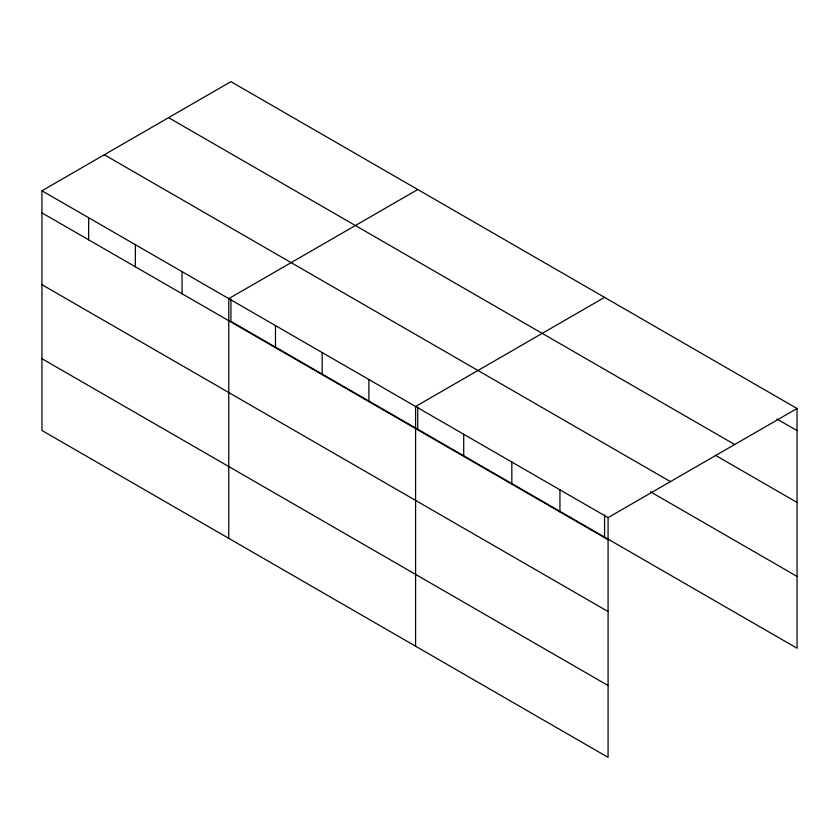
<?xml version="1.0" encoding="UTF-8"?>
<svg xmlns="http://www.w3.org/2000/svg" width="839" height="839" viewBox="0 0 839 839"><rect width="100%" height="100%" fill="white"/><g stroke="black" fill="none" stroke-linecap="round" stroke-linejoin="round"><path stroke-width="1.26" d="M608.076 611.537L608.076 517.611L41.95 190.768L41.95 430.491L608.076 757.344L608.076 611.537L41.95 284.683M230.924 299.187L230.924 321.389L797.05 648.232L797.05 408.509L230.924 81.656L41.95 190.768M417.749 189.52L228.774 298.621L228.774 538.355M604.573 297.373L415.588 406.485L415.588 646.219M608.076 517.611L797.05 408.509M776.904 418.986L797.05 430.617M168.566 117.659L734.691 444.513M715.352 455.262L797.05 502.425M104.309 154.754L670.434 481.607M650.456 491.78L797.05 576.424M41.95 212.865L608.076 539.718M41.95 358.683L608.076 685.526M604.573 514.915L604.573 537.107M559.949 489.829L559.949 511.937M511.832 462.048L511.832 484.155M463.715 434.266L463.715 456.374M417.749 407.051L417.749 429.253M368.887 379.522L368.887 401.629M322.176 352.548L322.176 374.655M275.475 325.584L275.475 347.692M182.063 271.658L182.063 293.765M135.362 244.694L135.362 266.802M88.651 217.731L88.651 239.839"/></g></svg>
